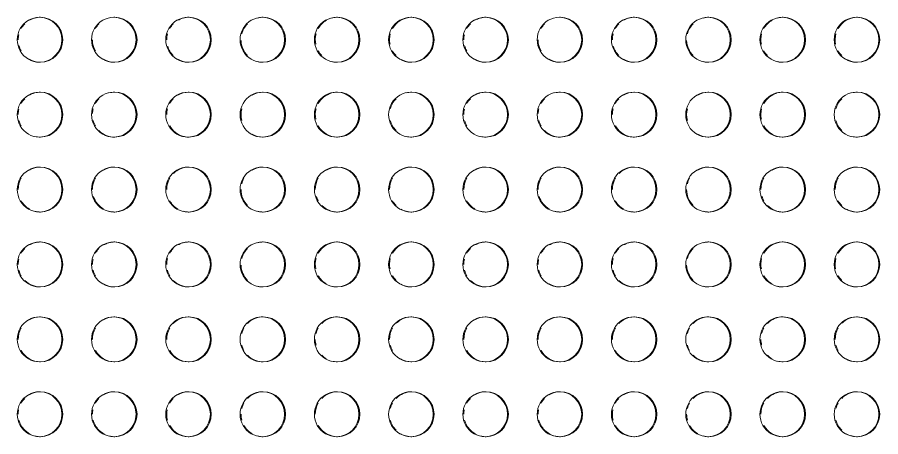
# Model space of a CAD drawing. Header units: millimetres. Extents: x 1606 to 301010, y -5142 to 244250.
# Drawn here: x 64573 to 65150, y 232610 to 232890 of the extents above; entities that cross this region are included whole.
import ezdxf

# ---------------------------------------------------------------- set-up
doc = ezdxf.new("R2010")
doc.units = ezdxf.units.MM
for name, color, linetype, lineweight in [('0-1', 7, 'Continuous', 5), ('A-GENM-1', 253, 'Continuous', 9), ('A-GENM-3', 13, 'Continuous', 9)]:
    doc.layers.add(name, color=color, linetype=linetype, lineweight=lineweight)

# ---------------------------------------------------------------- blocks, each defined once
blk = doc.blocks.new('WYA_Tactiles-300x300 - Tactiles-300x300-7278144-WAREHOUSE SLAB PLAN')
at = {"layer": 'A-GENM-3'}
for p, q in [((34658.16, 232890.1), (34657.54, 232890.1)), ((34707.77, 232890.1), (34707.15, 232890.1)), ((34757.39, 232890.1), (34756.77, 232890.1)), ((34807, 232890.1), (34806.38, 232890.1)), ((34856.62, 232890.1), (34855.99, 232890.1)), ((34906.23, 232890.1), (34905.61, 232890.1)), ((34657.54, 232860.1), (34658.16, 232860.1)), ((34707.15, 232860.1), (34707.77, 232860.1)), ((34756.77, 232860.1), (34757.39, 232860.1)), ((34806.38, 232860.1), (34807, 232860.1)), ((34855.99, 232860.1), (34856.62, 232860.1)), ((34905.61, 232860.1), (34906.23, 232860.1)), ((34658.16, 232840.1), (34657.54, 232840.1)), ((34707.77, 232840.1), (34707.15, 232840.1)), ((34757.39, 232840.1), (34756.77, 232840.1)), ((34807, 232840.1), (34806.38, 232840.1)), ((34856.62, 232840.1), (34855.99, 232840.1)), ((34906.23, 232840.1), (34905.61, 232840.1)), ((34657.54, 232810.1), (34658.16, 232810.1)), ((34707.15, 232810.1), (34707.77, 232810.1)), ((34756.77, 232810.1), (34757.39, 232810.1)), ((34806.38, 232810.1), (34807, 232810.1)), ((34855.99, 232810.1), (34856.62, 232810.1)), ((34905.61, 232810.1), (34906.23, 232810.1)), ((34658.16, 232790.1), (34657.54, 232790.1)), ((34707.77, 232790.1), (34707.15, 232790.1)), ((34757.39, 232790.1), (34756.77, 232790.1)), ((34807, 232790.1), (34806.38, 232790.1)), ((34856.62, 232790.1), (34855.99, 232790.1)), ((34906.23, 232790.1), (34905.61, 232790.1)), ((34657.54, 232760.1), (34658.16, 232760.1)), ((34707.15, 232760.1), (34707.77, 232760.1)), ((34756.77, 232760.1), (34757.39, 232760.1)), ((34806.38, 232760.1), (34807, 232760.1)), ((34855.99, 232760.1), (34856.62, 232760.1)), ((34905.61, 232760.1), (34906.23, 232760.1)), ((34658.16, 232740.1), (34657.54, 232740.1)), ((34707.77, 232740.1), (34707.15, 232740.1)), ((34757.39, 232740.1), (34756.77, 232740.1)), ((34807, 232740.1), (34806.38, 232740.1)), ((34856.62, 232740.1), (34855.99, 232740.1)), ((34906.23, 232740.1), (34905.61, 232740.1)), ((34657.54, 232710.1), (34658.16, 232710.1)), ((34707.15, 232710.1), (34707.77, 232710.1)), ((34756.77, 232710.1), (34757.39, 232710.1)), ((34806.38, 232710.1), (34807, 232710.1)), ((34855.99, 232710.1), (34856.62, 232710.1)), ((34905.61, 232710.1), (34906.23, 232710.1)), ((34658.16, 232690.1), (34657.54, 232690.1)), ((34707.77, 232690.1), (34707.15, 232690.1)), ((34757.39, 232690.1), (34756.77, 232690.1)), ((34807, 232690.1), (34806.38, 232690.1)), ((34856.62, 232690.1), (34855.99, 232690.1)), ((34906.23, 232690.1), (34905.61, 232690.1)), ((34657.54, 232660.1), (34658.16, 232660.1)), ((34707.15, 232660.1), (34707.77, 232660.1)), ((34756.77, 232660.1), (34757.39, 232660.1)), ((34806.38, 232660.1), (34807, 232660.1)), ((34855.99, 232660.1), (34856.62, 232660.1)), ((34905.61, 232660.1), (34906.23, 232660.1)), ((34658.16, 232640.1), (34657.54, 232640.1)), ((34707.77, 232640.1), (34707.15, 232640.1)), ((34757.39, 232640.1), (34756.77, 232640.1)), ((34807, 232640.1), (34806.38, 232640.1)), ((34856.62, 232640.1), (34855.99, 232640.1)), ((34906.23, 232640.1), (34905.61, 232640.1)), ((34657.54, 232610.1), (34658.16, 232610.1)), ((34707.15, 232610.1), (34707.77, 232610.1)), ((34756.77, 232610.1), (34757.39, 232610.1)), ((34806.38, 232610.1), (34807, 232610.1)), ((34855.99, 232610.1), (34856.62, 232610.1)), ((34905.61, 232610.1), (34906.23, 232610.1))]:
    blk.add_line(p, q, dxfattribs=at)
for centre, start_param, end_param in [((34657.54, 232875.1), 0, 3.141593), ((34658.16, 232875.1), 0.785398, 1.047198), ((34658.16, 232875.1), 0.279565, 0.523599), ((34658.16, 232875.1), 0, 0.261799), ((34657.54, 232875.1), 3.141593, 6.283185), ((34658.16, 232875.1), 3.141593, 6.283185), ((34707.15, 232875.1), 0, 3.141593), ((34707.77, 232875.1), 0.785398, 1.047198), ((34707.15, 232875.1), 3.141593, 6.283185), ((34707.77, 232875.1), 3.141593, 6.283185), ((34756.77, 232875.1), 0, 3.141593), ((34757.39, 232875.1), 0.785398, 1.047198), ((34757.39, 232875.1), 0.291172, 0.523599), ((34757.39, 232875.1), 0, 0.261799), ((34756.77, 232875.1), 3.141593, 6.283185), ((34757.39, 232875.1), 3.141593, 6.283185), ((34806.38, 232875.1), 0, 3.141593), ((34807, 232875.1), 0.785398, 1.308997), ((34807, 232875.1), 0, 0.261799), ((34806.38, 232875.1), 3.141593, 6.283185), ((34807, 232875.1), 3.141593, 6.283185), ((34855.99, 232875.1), 0, 3.141593), ((34856.62, 232875.1), 0.523599, 1.047198), ((34856.62, 232875.1), 0.046883, 0.261799), ((34855.99, 232875.1), 3.141593, 6.283185), ((34856.62, 232875.1), 3.141593, 6.283185), ((34905.61, 232875.1), 0, 3.141593), ((34906.23, 232875.1), 0, 1.047198), ((34905.61, 232875.1), 3.141593, 6.283185), ((34906.23, 232875.1), 3.141593, 6.283185), ((34658.16, 232875.1), 1.34624, 1.570796), ((34707.77, 232875.1), 1.570796, 2.094395), ((34757.39, 232875.1), 1.308997, 1.570796), ((34807, 232875.1), 1.606771, 2.356194), ((34856.62, 232875.1), 1.308997, 1.773151), ((34906.23, 232875.1), 1.308997, 1.773151), ((34658.16, 232875.1), 1.832596, 2.094395), ((34757.39, 232875.1), 1.866916, 2.356194), ((34856.62, 232875.1), 2.094395, 2.356194), ((34906.23, 232875.1), 2.094395, 2.356194), ((34658.16, 232875.1), 2.617994, 3.141593), ((34707.77, 232875.1), 2.617994, 3.141593), ((34757.39, 232875.1), 2.617994, 3.141593), ((34807, 232875.1), 2.879793, 3.141593), ((34856.62, 232875.1), 2.879793, 3.141593), ((34906.23, 232875.1), 2.639067, 3.141593), ((34657.54, 232825.1), 0, 3.141593), ((34658.16, 232825.1), 0.279565, 0.523599), ((34658.16, 232825.1), 0, 0.261799), ((34657.54, 232825.1), 3.141593, 6.283185), ((34658.16, 232825.1), 3.141593, 6.283185), ((34707.15, 232825.1), 0, 3.141593), ((34707.77, 232825.1), 0, 0.261799), ((34707.15, 232825.1), 3.141593, 6.283185), ((34707.77, 232825.1), 3.141593, 6.283185), ((34756.77, 232825.1), 0, 3.141593), ((34757.39, 232825.1), 0, 0.523599), ((34756.77, 232825.1), 3.141593, 6.283185), ((34757.39, 232825.1), 3.141593, 6.283185), ((34806.38, 232825.1), 0, 3.141593), ((34807, 232825.1), 0, 0.523599), ((34806.38, 232825.1), 3.141593, 6.283185), ((34807, 232825.1), 3.141593, 6.283185), ((34855.99, 232825.1), 0, 3.141593), ((34856.62, 232825.1), 0.284414, 1.047198), ((34856.62, 232825.1), 0.03432, 0.261799), ((34855.99, 232825.1), 3.141593, 6.283185), ((34856.62, 232825.1), 3.141593, 6.283185), ((34905.61, 232825.1), 0, 3.141593), ((34906.23, 232825.1), 0, 0.261799), ((34905.61, 232825.1), 3.141593, 6.283185), ((34906.23, 232825.1), 3.141593, 6.283185), ((34658.16, 232825.1), 0.785398, 1.047198), ((34707.77, 232825.1), 0.785398, 1.047198), ((34757.39, 232825.1), 0.785398, 1.047198), ((34906.23, 232825.1), 0.785398, 1.308997), ((34658.16, 232825.1), 1.325552, 1.570796), ((34707.77, 232825.1), 1.308997, 1.52226), ((34757.39, 232825.1), 1.308997, 1.570796), ((34807, 232825.1), 1.308997, 1.832596), ((34856.62, 232825.1), 1.308997, 1.773151), ((34658.16, 232825.1), 1.832596, 2.094395), ((34707.77, 232825.1), 1.832596, 2.094395), ((34757.39, 232825.1), 2.094395, 2.841188), ((34856.62, 232825.1), 2.094395, 3.141593), ((34906.23, 232825.1), 1.832596, 2.356194), ((34658.16, 232825.1), 2.879793, 3.141593), ((34707.77, 232825.1), 2.356194, 3.141593), ((34757.39, 232825.1), 2.879793, 3.141593), ((34807, 232825.1), 2.617994, 3.141593), ((34906.23, 232825.1), 2.879793, 3.141593), ((34657.54, 232775.1), 0, 3.141593), ((34658.16, 232775.1), 0, 0.523599), ((34657.54, 232775.1), 3.141593, 6.283185), ((34658.16, 232775.1), 3.141593, 6.283185), ((34707.15, 232775.1), 0, 3.141593), ((34707.77, 232775.1), 0, 0.523599), ((34707.15, 232775.1), 3.141593, 6.283185), ((34707.77, 232775.1), 3.141593, 6.283185), ((34756.77, 232775.1), 0, 3.141593), ((34757.39, 232775.1), 0.523599, 0.77449), ((34757.39, 232775.1), 0, 0.523599), ((34756.77, 232775.1), 3.141593, 6.283185), ((34757.39, 232775.1), 3.141593, 6.283185), ((34806.38, 232775.1), 0, 3.141593), ((34807, 232775.1), 0, 0.523599), ((34806.38, 232775.1), 3.141593, 6.283185), ((34807, 232775.1), 3.141593, 6.283185), ((34855.99, 232775.1), 0, 3.141593), ((34856.62, 232775.1), 0, 0.523599), ((34855.99, 232775.1), 3.141593, 6.283185), ((34856.62, 232775.1), 3.141593, 6.283185), ((34905.61, 232775.1), 0, 3.141593), ((34906.23, 232775.1), 0, 0.523599), ((34905.61, 232775.1), 3.141593, 6.283185), ((34906.23, 232775.1), 3.141593, 6.283185), ((34658.16, 232775.1), 1.047198, 1.570796), ((34707.77, 232775.1), 1.047198, 1.570796), ((34757.39, 232775.1), 1.047198, 1.570796), ((34807, 232775.1), 1.047198, 1.308997), ((34856.62, 232775.1), 1.047198, 1.570796), ((34906.23, 232775.1), 1.047198, 1.570796), ((34707.77, 232775.1), 1.883471, 2.617994), ((34807, 232775.1), 1.570796, 2.356194), ((34856.62, 232775.1), 1.883471, 2.094395), ((34658.16, 232775.1), 2.094395, 2.617994), ((34757.39, 232775.1), 2.094395, 2.617994), ((34856.62, 232775.1), 2.356194, 3.141593), ((34906.23, 232775.1), 2.094395, 2.356194), ((34658.16, 232775.1), 2.879793, 3.141593), ((34707.77, 232775.1), 2.879793, 3.090717), ((34757.39, 232775.1), 2.879793, 3.141593), ((34807, 232775.1), 2.879793, 3.141593), ((34906.23, 232775.1), 2.639067, 3.141593), ((34657.54, 232725.1), 0, 3.141593), ((34658.16, 232725.1), 0.785398, 1.047198), ((34658.16, 232725.1), 0.279565, 0.523599), ((34658.16, 232725.1), 0, 0.261799), ((34657.54, 232725.1), 3.141593, 6.283185), ((34658.16, 232725.1), 3.141593, 6.283185), ((34707.15, 232725.1), 0, 3.141593), ((34707.77, 232725.1), 0.785398, 1.047198), ((34707.77, 232725.1), 0.279565, 0.523599), ((34707.77, 232725.1), 0, 0.261799), ((34707.15, 232725.1), 3.141593, 6.283185), ((34707.77, 232725.1), 3.141593, 6.283185), ((34756.77, 232725.1), 0, 3.141593), ((34757.39, 232725.1), 0.785398, 1.047198), ((34757.39, 232725.1), 0.284414, 0.523599), ((34757.39, 232725.1), 0, 0.261799), ((34756.77, 232725.1), 3.141593, 6.283185), ((34757.39, 232725.1), 3.141593, 6.283185), ((34806.38, 232725.1), 0, 3.141593), ((34807, 232725.1), 0.785398, 1.308997), ((34807, 232725.1), 0, 0.261799), ((34806.38, 232725.1), 3.141593, 6.283185), ((34807, 232725.1), 3.141593, 6.283185), ((34855.99, 232725.1), 0, 3.141593), ((34856.62, 232725.1), 0, 1.047198), ((34855.99, 232725.1), 3.141593, 6.283185), ((34856.62, 232725.1), 3.141593, 6.283185), ((34905.61, 232725.1), 0, 3.141593), ((34906.23, 232725.1), 0, 1.047198), ((34905.61, 232725.1), 3.141593, 6.283185), ((34906.23, 232725.1), 3.141593, 6.283185), ((34658.16, 232725.1), 1.33837, 1.570796), ((34707.77, 232725.1), 1.34624, 1.570796), ((34757.39, 232725.1), 1.308997, 1.570796), ((34807, 232725.1), 1.606771, 2.356194), ((34856.62, 232725.1), 1.308997, 1.773151), ((34906.23, 232725.1), 1.308997, 1.773151), ((34658.16, 232725.1), 1.832596, 2.094395), ((34707.77, 232725.1), 1.832596, 2.094395), ((34757.39, 232725.1), 1.832596, 2.094395), ((34658.16, 232725.1), 2.367103, 3.141593), ((34757.39, 232725.1), 2.356194, 3.141593), ((34856.62, 232725.1), 2.094395, 2.617994), ((34906.23, 232725.1), 2.094395, 2.356194), ((34707.77, 232725.1), 2.617994, 3.141593), ((34807, 232725.1), 2.879793, 3.141593), ((34856.62, 232725.1), 2.879793, 3.141593), ((34906.23, 232725.1), 2.639067, 3.141593), ((34657.54, 232675.1), 0, 3.141593), ((34658.16, 232675.1), 0, 0.523599), ((34657.54, 232675.1), 3.141593, 6.283185), ((34658.16, 232675.1), 3.141593, 6.283185), ((34707.15, 232675.1), 0, 3.141593), ((34707.77, 232675.1), 0, 0.523599), ((34707.15, 232675.1), 3.141593, 6.283185), ((34707.77, 232675.1), 3.141593, 6.283185), ((34756.77, 232675.1), 0, 3.141593), ((34757.39, 232675.1), 0, 0.523599), ((34756.77, 232675.1), 3.141593, 6.283185), ((34757.39, 232675.1), 3.141593, 6.283185), ((34806.38, 232675.1), 0, 3.141593), ((34807, 232675.1), 0, 0.785398), ((34806.38, 232675.1), 3.141593, 6.283185), ((34807, 232675.1), 3.141593, 6.283185), ((34855.99, 232675.1), 0, 3.141593), ((34856.62, 232675.1), 0, 0.785398), ((34855.99, 232675.1), 3.141593, 6.283185), ((34856.62, 232675.1), 3.141593, 6.283185), ((34905.61, 232675.1), 0, 3.141593), ((34906.23, 232675.1), 0, 0.523599), ((34905.61, 232675.1), 3.141593, 6.283185), ((34906.23, 232675.1), 3.141593, 6.283185), ((34757.39, 232675.1), 0.531312, 0.785398), ((34906.23, 232675.1), 0.523599, 0.77449), ((34658.16, 232675.1), 1.047198, 1.570796), ((34707.77, 232675.1), 1.047198, 1.570796), ((34757.39, 232675.1), 1.047198, 1.570796), ((34807, 232675.1), 1.047198, 1.308997), ((34856.62, 232675.1), 1.047198, 1.308997), ((34906.23, 232675.1), 1.047198, 1.570796), ((34856.62, 232675.1), 1.570796, 1.832596), ((34658.16, 232675.1), 2.094395, 3.141593), ((34707.77, 232675.1), 2.094395, 3.141593), ((34757.39, 232675.1), 2.094395, 3.141593), ((34807, 232675.1), 1.832596, 2.094395), ((34906.23, 232675.1), 1.832596, 2.094395), ((34807, 232675.1), 2.356194, 3.141593), ((34856.62, 232675.1), 2.356194, 2.617994), ((34856.62, 232675.1), 2.879793, 3.141593), ((34906.23, 232675.1), 2.617994, 3.141593), ((34657.54, 232625.1), 0, 3.141593), ((34658.16, 232625.1), 0, 0.523599), ((34657.54, 232625.1), 3.141593, 6.283185), ((34658.16, 232625.1), 3.141593, 6.283185), ((34707.15, 232625.1), 0, 3.141593), ((34707.77, 232625.1), 0, 0.523599), ((34707.15, 232625.1), 3.141593, 6.283185), ((34707.77, 232625.1), 3.141593, 6.283185), ((34756.77, 232625.1), 0, 3.141593), ((34757.39, 232625.1), 0, 0.523599), ((34756.77, 232625.1), 3.141593, 6.283185), ((34757.39, 232625.1), 3.141593, 6.283185), ((34806.38, 232625.1), 0, 3.141593), ((34807, 232625.1), 0, 0.785398), ((34806.38, 232625.1), 3.141593, 6.283185), ((34807, 232625.1), 3.141593, 6.283185), ((34855.99, 232625.1), 0, 3.141593), ((34856.62, 232625.1), 0, 0.785398), ((34855.99, 232625.1), 3.141593, 6.283185), ((34856.62, 232625.1), 3.141593, 6.283185), ((34905.61, 232625.1), 0, 3.141593), ((34906.23, 232625.1), 0, 0.785398), ((34905.61, 232625.1), 3.141593, 6.283185), ((34906.23, 232625.1), 3.141593, 6.283185), ((34658.16, 232625.1), 0.785398, 1.047198), ((34707.77, 232625.1), 0.785398, 1.047198), ((34757.39, 232625.1), 0.785398, 1.047198), ((34807, 232625.1), 1.047198, 1.308997), ((34856.62, 232625.1), 1.047198, 1.570796), ((34906.23, 232625.1), 1.047198, 1.308997), ((34658.16, 232625.1), 1.368442, 1.570796), ((34707.77, 232625.1), 1.368442, 1.570796), ((34757.39, 232625.1), 1.368442, 1.832596), ((34658.16, 232625.1), 1.832596, 2.356194), ((34707.77, 232625.1), 1.832596, 2.356194), ((34807, 232625.1), 1.570796, 1.832596), ((34906.23, 232625.1), 1.832596, 2.094395), ((34658.16, 232625.1), 2.356194, 3.141593), ((34707.77, 232625.1), 2.356194, 3.141593), ((34757.39, 232625.1), 2.094395, 3.141593), ((34807, 232625.1), 2.094395, 2.356194), ((34807, 232625.1), 2.356194, 2.617994), ((34856.62, 232625.1), 2.094395, 3.141593), ((34906.23, 232625.1), 2.094395, 2.356194), ((34807, 232625.1), 2.879793, 3.141593), ((34906.23, 232625.1), 2.617994, 3.141593)]:
    blk.add_ellipse(centre, major_axis=(0, 15), ratio=0.992278, start_param=start_param, end_param=end_param, dxfattribs=at)
blk = doc.blocks.new('WYA_Tactiles-300x300 - Tactiles-300x300-V21-WAREHOUSE SLAB PLAN')
at = {"layer": 'A-GENM-3'}
for p, q in [((34360.48, 232890.1), (34359.86, 232890.1)), ((34410.09, 232890.1), (34409.47, 232890.1)), ((34459.7, 232890.1), (34459.08, 232890.1)), ((34509.32, 232890.1), (34508.7, 232890.1)), ((34558.93, 232890.1), (34558.31, 232890.1)), ((34608.55, 232890.1), (34607.93, 232890.1)), ((34359.86, 232860.1), (34360.48, 232860.1)), ((34409.47, 232860.1), (34410.09, 232860.1)), ((34459.08, 232860.1), (34459.7, 232860.1)), ((34508.7, 232860.1), (34509.32, 232860.1)), ((34558.31, 232860.1), (34558.93, 232860.1)), ((34607.93, 232860.1), (34608.55, 232860.1)), ((34360.48, 232840.1), (34359.86, 232840.1)), ((34410.09, 232840.1), (34409.47, 232840.1)), ((34459.7, 232840.1), (34459.08, 232840.1)), ((34509.32, 232840.1), (34508.7, 232840.1)), ((34558.93, 232840.1), (34558.31, 232840.1)), ((34608.55, 232840.1), (34607.93, 232840.1)), ((34359.86, 232810.1), (34360.48, 232810.1)), ((34409.47, 232810.1), (34410.09, 232810.1)), ((34459.08, 232810.1), (34459.7, 232810.1)), ((34508.7, 232810.1), (34509.32, 232810.1)), ((34558.31, 232810.1), (34558.93, 232810.1)), ((34607.93, 232810.1), (34608.55, 232810.1)), ((34360.48, 232790.1), (34359.86, 232790.1)), ((34410.09, 232790.1), (34409.47, 232790.1)), ((34459.7, 232790.1), (34459.08, 232790.1)), ((34509.32, 232790.1), (34508.7, 232790.1)), ((34558.93, 232790.1), (34558.31, 232790.1)), ((34608.55, 232790.1), (34607.93, 232790.1)), ((34359.86, 232760.1), (34360.48, 232760.1)), ((34409.47, 232760.1), (34410.09, 232760.1)), ((34459.08, 232760.1), (34459.7, 232760.1)), ((34508.7, 232760.1), (34509.32, 232760.1)), ((34558.31, 232760.1), (34558.93, 232760.1)), ((34607.93, 232760.1), (34608.55, 232760.1)), ((34360.48, 232740.1), (34359.86, 232740.1)), ((34410.09, 232740.1), (34409.47, 232740.1)), ((34459.7, 232740.1), (34459.08, 232740.1)), ((34509.32, 232740.1), (34508.7, 232740.1)), ((34558.93, 232740.1), (34558.31, 232740.1)), ((34608.55, 232740.1), (34607.93, 232740.1)), ((34359.86, 232710.1), (34360.48, 232710.1)), ((34409.47, 232710.1), (34410.09, 232710.1)), ((34459.08, 232710.1), (34459.7, 232710.1)), ((34508.7, 232710.1), (34509.32, 232710.1)), ((34558.31, 232710.1), (34558.93, 232710.1)), ((34607.93, 232710.1), (34608.55, 232710.1)), ((34360.48, 232690.1), (34359.86, 232690.1)), ((34410.09, 232690.1), (34409.47, 232690.1)), ((34459.7, 232690.1), (34459.08, 232690.1)), ((34509.32, 232690.1), (34508.7, 232690.1)), ((34558.93, 232690.1), (34558.31, 232690.1)), ((34608.55, 232690.1), (34607.93, 232690.1)), ((34359.86, 232660.1), (34360.48, 232660.1)), ((34409.47, 232660.1), (34410.09, 232660.1)), ((34459.08, 232660.1), (34459.7, 232660.1)), ((34508.7, 232660.1), (34509.32, 232660.1)), ((34558.31, 232660.1), (34558.93, 232660.1)), ((34607.93, 232660.1), (34608.55, 232660.1)), ((34360.48, 232640.1), (34359.86, 232640.1)), ((34410.09, 232640.1), (34409.47, 232640.1)), ((34459.7, 232640.1), (34459.08, 232640.1)), ((34509.32, 232640.1), (34508.7, 232640.1)), ((34558.93, 232640.1), (34558.31, 232640.1)), ((34608.55, 232640.1), (34607.93, 232640.1)), ((34359.86, 232610.1), (34360.48, 232610.1)), ((34409.47, 232610.1), (34410.09, 232610.1)), ((34459.08, 232610.1), (34459.7, 232610.1)), ((34508.7, 232610.1), (34509.32, 232610.1)), ((34558.31, 232610.1), (34558.93, 232610.1)), ((34607.93, 232610.1), (34608.55, 232610.1))]:
    blk.add_line(p, q, dxfattribs=at)
for centre, start_param, end_param in [((34359.86, 232875.1), 0, 3.141593), ((34360.48, 232875.1), 0.785398, 1.047198), ((34360.48, 232875.1), 0.279565, 0.523599), ((34360.48, 232875.1), 0, 0.261799), ((34359.86, 232875.1), 3.141593, 6.283185), ((34360.48, 232875.1), 3.141593, 6.283185), ((34409.47, 232875.1), 0, 3.141593), ((34410.09, 232875.1), 0.785398, 1.047198), ((34409.47, 232875.1), 3.141593, 6.283185), ((34410.09, 232875.1), 3.141593, 6.283185), ((34459.08, 232875.1), 0, 3.141593), ((34459.7, 232875.1), 0.785398, 1.047198), ((34459.7, 232875.1), 0.291172, 0.523599), ((34459.7, 232875.1), 0, 0.261799), ((34459.08, 232875.1), 3.141593, 6.283185), ((34459.7, 232875.1), 3.141593, 6.283185), ((34508.7, 232875.1), 0, 3.141593), ((34509.32, 232875.1), 0.785398, 1.308997), ((34509.32, 232875.1), 0, 0.261799), ((34508.7, 232875.1), 3.141593, 6.283185), ((34509.32, 232875.1), 3.141593, 6.283185), ((34558.31, 232875.1), 0, 3.141593), ((34558.93, 232875.1), 0.523599, 1.047198), ((34558.93, 232875.1), 0.046883, 0.261799), ((34558.31, 232875.1), 3.141593, 6.283185), ((34558.93, 232875.1), 3.141593, 6.283185), ((34607.93, 232875.1), 0, 3.141593), ((34608.55, 232875.1), 0, 1.047198), ((34607.93, 232875.1), 3.141593, 6.283185), ((34608.55, 232875.1), 3.141593, 6.283185), ((34360.48, 232875.1), 1.34624, 1.570796), ((34410.09, 232875.1), 1.570796, 2.094395), ((34459.7, 232875.1), 1.308997, 1.570796), ((34509.32, 232875.1), 1.606771, 2.356194), ((34558.93, 232875.1), 1.308997, 1.773151), ((34608.55, 232875.1), 1.308997, 1.773151), ((34360.48, 232875.1), 1.832596, 2.094395), ((34459.7, 232875.1), 1.866916, 2.356194), ((34558.93, 232875.1), 2.094395, 2.356194), ((34608.55, 232875.1), 2.094395, 2.356194), ((34360.48, 232875.1), 2.617994, 3.141593), ((34410.09, 232875.1), 2.617994, 3.141593), ((34459.7, 232875.1), 2.617994, 3.141593), ((34509.32, 232875.1), 2.879793, 3.141593), ((34558.93, 232875.1), 2.879793, 3.141593), ((34608.55, 232875.1), 2.639067, 3.141593), ((34359.86, 232825.1), 0, 3.141593), ((34360.48, 232825.1), 0.279565, 0.523599), ((34360.48, 232825.1), 0, 0.261799), ((34359.86, 232825.1), 3.141593, 6.283185), ((34360.48, 232825.1), 3.141593, 6.283185), ((34409.47, 232825.1), 0, 3.141593), ((34410.09, 232825.1), 0, 0.261799), ((34409.47, 232825.1), 3.141593, 6.283185), ((34410.09, 232825.1), 3.141593, 6.283185), ((34459.08, 232825.1), 0, 3.141593), ((34459.7, 232825.1), 0, 0.523599), ((34459.08, 232825.1), 3.141593, 6.283185), ((34459.7, 232825.1), 3.141593, 6.283185), ((34508.7, 232825.1), 0, 3.141593), ((34509.32, 232825.1), 0, 0.523599), ((34508.7, 232825.1), 3.141593, 6.283185), ((34509.32, 232825.1), 3.141593, 6.283185), ((34558.31, 232825.1), 0, 3.141593), ((34558.93, 232825.1), 0.284414, 1.047198), ((34558.93, 232825.1), 0.03432, 0.261799), ((34558.31, 232825.1), 3.141593, 6.283185), ((34558.93, 232825.1), 3.141593, 6.283185), ((34607.93, 232825.1), 0, 3.141593), ((34608.55, 232825.1), 0, 0.261799), ((34607.93, 232825.1), 3.141593, 6.283185), ((34608.55, 232825.1), 3.141593, 6.283185), ((34360.48, 232825.1), 0.785398, 1.047198), ((34410.09, 232825.1), 0.785398, 1.047198), ((34459.7, 232825.1), 0.785398, 1.047198), ((34608.55, 232825.1), 0.785398, 1.308997), ((34360.48, 232825.1), 1.325552, 1.570796), ((34410.09, 232825.1), 1.308997, 1.52226), ((34459.7, 232825.1), 1.308997, 1.570796), ((34509.32, 232825.1), 1.308997, 1.832596), ((34558.93, 232825.1), 1.308997, 1.773151), ((34360.48, 232825.1), 1.832596, 2.094395), ((34410.09, 232825.1), 1.832596, 2.094395), ((34459.7, 232825.1), 2.094395, 2.841188), ((34558.93, 232825.1), 2.094395, 3.141593), ((34608.55, 232825.1), 1.832596, 2.356194), ((34360.48, 232825.1), 2.879793, 3.141593), ((34410.09, 232825.1), 2.356194, 3.141593), ((34459.7, 232825.1), 2.879793, 3.100882), ((34509.32, 232825.1), 2.617994, 3.141593), ((34608.55, 232825.1), 2.879793, 3.141593), ((34359.86, 232775.1), 0, 3.141593), ((34360.48, 232775.1), 0, 0.523599), ((34359.86, 232775.1), 3.141593, 6.283185), ((34360.48, 232775.1), 3.141593, 6.283185), ((34409.47, 232775.1), 0, 3.141593), ((34410.09, 232775.1), 0, 0.523599), ((34409.47, 232775.1), 3.141593, 6.283185), ((34410.09, 232775.1), 3.141593, 6.283185), ((34459.08, 232775.1), 0, 3.141593), ((34459.7, 232775.1), 0.523599, 0.77449), ((34459.7, 232775.1), 0, 0.523599), ((34459.08, 232775.1), 3.141593, 6.283185), ((34459.7, 232775.1), 3.141593, 6.283185), ((34508.7, 232775.1), 0, 3.141593), ((34509.32, 232775.1), 0, 0.523599), ((34508.7, 232775.1), 3.141593, 6.283185), ((34509.32, 232775.1), 3.141593, 6.283185), ((34558.31, 232775.1), 0, 3.141593), ((34558.93, 232775.1), 0, 0.523599), ((34558.31, 232775.1), 3.141593, 6.283185), ((34558.93, 232775.1), 3.141593, 6.283185), ((34607.93, 232775.1), 0, 3.141593), ((34608.55, 232775.1), 0, 0.523599), ((34607.93, 232775.1), 3.141593, 6.283185), ((34608.55, 232775.1), 3.141593, 6.283185), ((34360.48, 232775.1), 1.047198, 1.570796), ((34410.09, 232775.1), 1.047198, 1.570796), ((34459.7, 232775.1), 1.047198, 1.570796), ((34509.32, 232775.1), 1.047198, 1.308997), ((34558.93, 232775.1), 1.047198, 1.570796), ((34608.55, 232775.1), 1.047198, 1.570796), ((34410.09, 232775.1), 1.883471, 2.617994), ((34509.32, 232775.1), 1.570796, 2.356194), ((34558.93, 232775.1), 1.883471, 2.094395), ((34360.48, 232775.1), 2.094395, 2.617994), ((34459.7, 232775.1), 2.094395, 2.617994), ((34558.93, 232775.1), 2.356194, 3.141593), ((34608.55, 232775.1), 2.094395, 2.356194), ((34360.48, 232775.1), 2.879793, 3.141593), ((34410.09, 232775.1), 2.879793, 3.090717), ((34459.7, 232775.1), 2.879793, 3.141593), ((34509.32, 232775.1), 2.879793, 3.141593), ((34608.55, 232775.1), 2.639067, 3.141593), ((34359.86, 232725.1), 0, 3.141593), ((34360.48, 232725.1), 0.785398, 1.047198), ((34360.48, 232725.1), 0.279565, 0.523599), ((34360.48, 232725.1), 0, 0.261799), ((34359.86, 232725.1), 3.141593, 6.283185), ((34360.48, 232725.1), 3.141593, 6.283185), ((34409.47, 232725.1), 0, 3.141593), ((34410.09, 232725.1), 0.785398, 1.047198), ((34410.09, 232725.1), 0.279565, 0.523599), ((34410.09, 232725.1), 0, 0.261799), ((34409.47, 232725.1), 3.141593, 6.283185), ((34410.09, 232725.1), 3.141593, 6.283185), ((34459.08, 232725.1), 0, 3.141593), ((34459.7, 232725.1), 0.785398, 1.047198), ((34459.7, 232725.1), 0.284414, 0.523599), ((34459.7, 232725.1), 0, 0.261799), ((34459.08, 232725.1), 3.141593, 6.283185), ((34459.7, 232725.1), 3.141593, 6.283185), ((34508.7, 232725.1), 0, 3.141593), ((34509.32, 232725.1), 0.785398, 1.308997), ((34509.32, 232725.1), 0, 0.261799), ((34508.7, 232725.1), 3.141593, 6.283185), ((34509.32, 232725.1), 3.141593, 6.283185), ((34558.31, 232725.1), 0, 3.141593), ((34558.93, 232725.1), 0, 1.047198), ((34558.31, 232725.1), 3.141593, 6.283185), ((34558.93, 232725.1), 3.141593, 6.283185), ((34607.93, 232725.1), 0, 3.141593), ((34608.55, 232725.1), 0, 1.047198), ((34607.93, 232725.1), 3.141593, 6.283185), ((34608.55, 232725.1), 3.141593, 6.283185), ((34360.48, 232725.1), 1.33837, 1.570796), ((34410.09, 232725.1), 1.34624, 1.570796), ((34459.7, 232725.1), 1.308997, 1.570796), ((34509.32, 232725.1), 1.606771, 2.356194), ((34558.93, 232725.1), 1.308997, 1.773151), ((34608.55, 232725.1), 1.308997, 1.773151), ((34360.48, 232725.1), 1.832596, 2.094395), ((34410.09, 232725.1), 1.832596, 2.094395), ((34459.7, 232725.1), 1.832596, 2.094395), ((34360.48, 232725.1), 2.367103, 3.141593), ((34459.7, 232725.1), 2.356194, 3.141593), ((34558.93, 232725.1), 2.094395, 2.617994), ((34608.55, 232725.1), 2.094395, 2.356194), ((34410.09, 232725.1), 2.617994, 3.141593), ((34509.32, 232725.1), 2.879793, 3.141593), ((34558.93, 232725.1), 2.879793, 3.141593), ((34608.55, 232725.1), 2.639067, 3.141593), ((34359.86, 232675.1), 0, 3.141593), ((34360.48, 232675.1), 0, 0.523599), ((34359.86, 232675.1), 3.141593, 6.283185), ((34360.48, 232675.1), 3.141593, 6.283185), ((34409.47, 232675.1), 0, 3.141593), ((34410.09, 232675.1), 0, 0.523599), ((34409.47, 232675.1), 3.141593, 6.283185), ((34410.09, 232675.1), 3.141593, 6.283185), ((34459.08, 232675.1), 0, 3.141593), ((34459.7, 232675.1), 0, 0.523599), ((34459.08, 232675.1), 3.141593, 6.283185), ((34459.7, 232675.1), 3.141593, 6.283185), ((34508.7, 232675.1), 0, 3.141593), ((34509.32, 232675.1), 0, 0.785398), ((34508.7, 232675.1), 3.141593, 6.283185), ((34509.32, 232675.1), 3.141593, 6.283185), ((34558.31, 232675.1), 0, 3.141593), ((34558.93, 232675.1), 0, 0.785398), ((34558.31, 232675.1), 3.141593, 6.283185), ((34558.93, 232675.1), 3.141593, 6.283185), ((34607.93, 232675.1), 0, 3.141593), ((34608.55, 232675.1), 0, 0.523599), ((34607.93, 232675.1), 3.141593, 6.283185), ((34608.55, 232675.1), 3.141593, 6.283185), ((34459.7, 232675.1), 0.531312, 0.785398), ((34608.55, 232675.1), 0.523599, 0.77449), ((34360.48, 232675.1), 1.047198, 1.570796), ((34410.09, 232675.1), 1.047198, 1.570796), ((34459.7, 232675.1), 1.047198, 1.570796), ((34509.32, 232675.1), 1.047198, 1.308997), ((34558.93, 232675.1), 1.047198, 1.308997), ((34608.55, 232675.1), 1.047198, 1.570796), ((34558.93, 232675.1), 1.570796, 1.832596), ((34360.48, 232675.1), 2.094395, 3.141593), ((34410.09, 232675.1), 2.094395, 3.141593), ((34459.7, 232675.1), 2.094395, 3.141593), ((34509.32, 232675.1), 1.832596, 2.094395), ((34608.55, 232675.1), 1.832596, 2.094395), ((34509.32, 232675.1), 2.356194, 3.141593), ((34558.93, 232675.1), 2.356194, 2.617994), ((34558.93, 232675.1), 2.879793, 3.141593), ((34608.55, 232675.1), 2.617994, 3.141593), ((34359.86, 232625.1), 0, 3.141593), ((34360.48, 232625.1), 0, 0.523599), ((34359.86, 232625.1), 3.141593, 6.283185), ((34360.48, 232625.1), 3.141593, 6.283185), ((34409.47, 232625.1), 0, 3.141593), ((34410.09, 232625.1), 0, 0.523599), ((34409.47, 232625.1), 3.141593, 6.283185), ((34410.09, 232625.1), 3.141593, 6.283185), ((34459.08, 232625.1), 0, 3.141593), ((34459.7, 232625.1), 0, 0.523599), ((34459.08, 232625.1), 3.141593, 6.283185), ((34459.7, 232625.1), 3.141593, 6.283185), ((34508.7, 232625.1), 0, 3.141593), ((34509.32, 232625.1), 0, 0.785398), ((34508.7, 232625.1), 3.141593, 6.283185), ((34509.32, 232625.1), 3.141593, 6.283185), ((34558.31, 232625.1), 0, 3.141593), ((34558.93, 232625.1), 0, 0.785398), ((34558.31, 232625.1), 3.141593, 6.283185), ((34558.93, 232625.1), 3.141593, 6.283185), ((34607.93, 232625.1), 0, 3.141593), ((34608.55, 232625.1), 0, 0.785398), ((34607.93, 232625.1), 3.141593, 6.283185), ((34608.55, 232625.1), 3.141593, 6.283185), ((34360.48, 232625.1), 0.785398, 1.047198), ((34410.09, 232625.1), 0.785398, 1.047198), ((34459.7, 232625.1), 0.785398, 1.047198), ((34509.32, 232625.1), 1.047198, 1.308997), ((34558.93, 232625.1), 1.047198, 1.570796), ((34608.55, 232625.1), 1.047198, 1.308997), ((34360.48, 232625.1), 1.368442, 1.570796), ((34410.09, 232625.1), 1.368442, 1.570796), ((34459.7, 232625.1), 1.368442, 1.832596), ((34360.48, 232625.1), 1.832596, 2.356194), ((34410.09, 232625.1), 1.832596, 2.356194), ((34509.32, 232625.1), 1.570796, 1.832596), ((34608.55, 232625.1), 1.832596, 2.094395), ((34360.48, 232625.1), 2.356194, 3.141593), ((34410.09, 232625.1), 2.356194, 3.141593), ((34459.7, 232625.1), 2.094395, 3.141593), ((34509.32, 232625.1), 2.094395, 2.356194), ((34509.32, 232625.1), 2.356194, 2.617994), ((34558.93, 232625.1), 2.094395, 3.141593), ((34608.55, 232625.1), 2.094395, 2.356194), ((34509.32, 232625.1), 2.879793, 3.141593), ((34608.55, 232625.1), 2.617994, 3.141593)]:
    blk.add_ellipse(centre, major_axis=(0, 15), ratio=0.992278, start_param=start_param, end_param=end_param, dxfattribs=at)
blk = doc.blocks.new('23041_Modscape EF_ Central_V22_rvt-1-WAREHOUSE SLAB PLAN')
at = {"layer": 'A-GENM-1'}
for name in ['WYA_Tactiles-300x300 - Tactiles-300x300-V21-WAREHOUSE SLAB PLAN', 'WYA_Tactiles-300x300 - Tactiles-300x300-7278144-WAREHOUSE SLAB PLAN']:
    blk.add_blockref(name, (0, 0), dxfattribs=at)

msp = doc.modelspace()

# ---------------------------------------------------------------- block references
at = {"layer": '0-1'}
msp.add_blockref('23041_Modscape EF_ Central_V22_rvt-1-WAREHOUSE SLAB PLAN', (30228.22, 0), dxfattribs=at)

doc.saveas('drawing.dxf')
